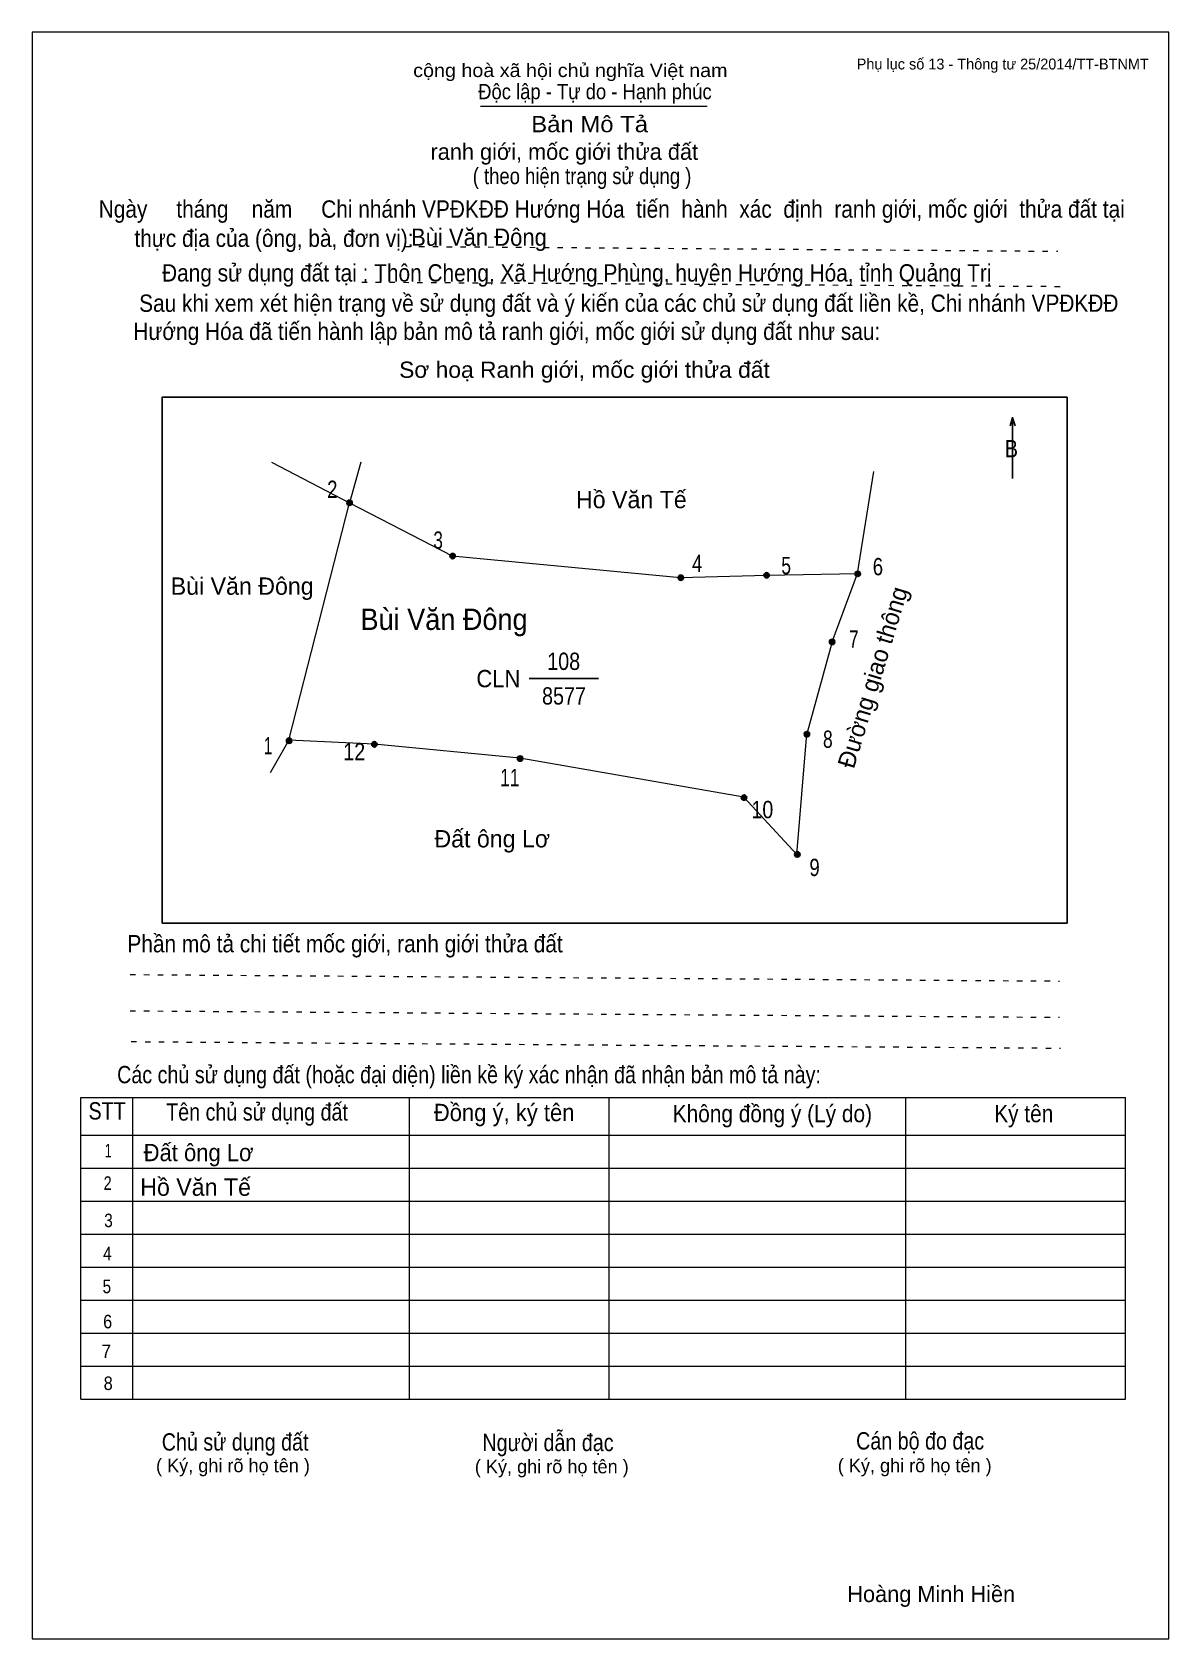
# Model space of a CAD drawing. Header units: centimetres. Extents: x 0 to 21, y 0 to 29.7.
import ezdxf
from ezdxf.enums import TextEntityAlignment as Align

# ---------------------------------------------------------------- set-up
doc = ezdxf.new("R2010")
doc.units = ezdxf.units.CM
doc.header["$LTSCALE"] = 0.13
doc.linetypes.add('DOTTED', pattern=[1.5, 0.3, -1.2])
for name, color, linetype, lineweight in [('1', 7, 'Continuous', 13), ('32', 7, 'Continuous', 25), ('33', 7, 'Continuous', 25), ('6', 7, 'Continuous', 13), ('62', 7, 'Continuous', 13)]:
    doc.layers.add(name, color=color, linetype=linetype, lineweight=lineweight)
for name, color, linetype in [('2', 7, 'Continuous'), ('34', 7, 'Continuous'), ('63', 7, 'Continuous')]:
    doc.layers.add(name, color=color, linetype=linetype)

msp = doc.modelspace()

# ---------------------------------------------------------------- hatches: boundary and pattern name
at = {"layer": '32'}
for points in [[(5.9136, 21, 1), (5.8136, 21, 1)], [(7.8177, 20.0152, 1), (7.7177, 20.0152, 1)], [(12.0341, 19.6146, 1), (11.9341, 19.6146, 1)], [(13.6191, 19.6599, 1), (13.5191, 19.6599, 1)], [(15.3025, 19.6869, 1), (15.2025, 19.6869, 1)], [(14.8291, 18.4289, 1), (14.7291, 18.4289, 1)], [(4.7975, 16.601, 1), (4.6975, 16.601, 1)], [(14.363, 16.7225, 1), (14.263, 16.7225, 1)], [(6.3732, 16.5354, 1), (6.2732, 16.5354, 1)], [(9.0652, 16.2727, 1), (8.9652, 16.2727, 1)], [(13.2015, 15.5505, 1), (13.1015, 15.5505, 1)], [(14.1864, 14.5, 1), (14.0864, 14.5, 1)]]:
    msp.add_hatch(color=256, dxfattribs=at).paths.add_polyline_path(points)

# ---------------------------------------------------------------- linework, layer by layer
at = {"layer": '1'}
msp.add_lwpolyline([(21, 0), (21, 29.7), (0, 29.7), (0, 0)], close=True, dxfattribs=at)
at = {"layer": '32'}
for centre in [(5.8636, 21), (7.7677, 20.0152), (11.9841, 19.6146), (13.5691, 19.6599), (15.2525, 19.6869), (14.7791, 18.4289), (4.7475, 16.601), (14.313, 16.7225), (6.3232, 16.5354), (9.0152, 16.2727), (13.1515, 15.5505), (14.1364, 14.5)]:
    msp.add_circle(centre, 0.05, dxfattribs=at)
at = {"layer": '33'}
msp.add_line((9.18, 17.75), (10.46, 17.75), dxfattribs=at)
at = {"layer": '6'}
for p, q in [((4.42, 21.75), (5.86, 21)), ((6.07, 21.75), (5.86, 21)), ((4.74, 16.61), (5.86, 21)), ((14.78, 18.43), (14.31, 16.73)), ((14.13, 14.5), (14.31, 16.73)), ((4.74, 16.61), (4.4, 16.01))]:
    msp.add_line(p, q, dxfattribs=at)
for points in [[(14.78, 18.43), (15.25, 19.69), (15.55, 21.58)], [(5.86, 21), (7.76, 20.02), (11.98, 19.62), (13.57, 19.66), (15.25, 19.69)], [(14.13, 14.5), (13.15, 15.56), (9.01, 16.28), (6.32, 16.54), (4.74, 16.61)]]:
    msp.add_lwpolyline(points, dxfattribs=at)
at = {"layer": '62'}
for p, q in [((8.28, 28.33), (12.47, 28.33)), ((0.9, 10.01), (20.2, 10.01)), ((0.9, 4.43), (0.9, 10.01)), ((1.86, 4.43), (1.86, 10.01)), ((6.97, 4.43), (6.97, 9.99)), ((10.66, 4.43), (10.66, 9.99)), ((16.14, 4.43), (16.14, 10.01)), ((20.2, 4.43), (20.2, 10.01)), ((0.9, 9.31), (20.2, 9.31)), ((0.9, 8.7), (20.2, 8.7)), ((0.9, 8.09), (20.2, 8.09)), ((0.9, 7.48), (20.2, 7.48)), ((0.9, 6.87), (20.2, 6.87)), ((0.9, 6.26), (20.2, 6.26)), ((0.9, 5.65), (20.2, 5.65)), ((0.9, 5.04), (20.2, 5.04)), ((0.9, 4.43), (20.2, 4.43))]:
    msp.add_line(p, q, dxfattribs=at)
at = {"layer": '62', "linetype": 'DOTTED'}
for p, q in [((6.89, 25.74), (18.95, 25.65)), ((6.09, 25.08), (19.04, 25)), ((1.81, 12.28), (18.98, 12.16)), ((1.81, 11.61), (18.98, 11.49)), ((1.83, 11.04), (19, 10.92))]:
    msp.add_line(p, q, dxfattribs=at)
at = {"layer": '62', "lineweight": 25}
for p, q in [((18.11, 22.58), (18.11, 21.45)), ((18.11, 22.57), (18.07, 22.42)), ((18.11, 22.57), (18.16, 22.42))]:
    msp.add_line(p, q, dxfattribs=at)
msp.add_lwpolyline([(2.4, 13.23), (19.12, 13.23), (19.12, 22.95), (2.4, 22.95)], close=True, dxfattribs=at)

# ---------------------------------------------------------------- texts
at = {"layer": '2', "width": 0.95}
msp.add_text('Bùi Văn Đông', height=0.3938, dxfattribs=at).set_placement((7.61, 18.65), align=Align.CENTER)
at = {"layer": '32'}
for s, width, p in [('2', 0.8, (5.545, 21.09)), ('3', 0.75, (7.5, 20.15)), ('4', 0.8, (12.285, 19.72)), ('5', 0.75, (13.93, 19.68)), ('6', 0.8, (15.625, 19.66)), ('7', 0.75, (15.18, 18.32)), ('1', 0.65, (4.36, 16.35)), ('8', 0.75, (14.7, 16.47)), ('12', 0.85, (5.95, 16.24)), ('11', 0.75, (8.825, 15.76)), ('10', 0.85, (13.49, 15.17)), ('9', 0.8, (14.455, 14.1))]:
    msp.add_text(s, height=0.32, dxfattribs=dict(at, width=width)).set_placement(p, align=Align.CENTER)
at = {"layer": '33'}
for s, p in [('Hồ Văn Tế', (11.07, 20.9)), ('Bùi Văn Đông', (3.88, 19.3)), ('Đất ông Lơ', (8.5, 14.63)), ('Hồ Văn Tế', (3.02, 8.19))]:
    msp.add_text(s, height=0.32, dxfattribs=at).set_placement(p, align=Align.CENTER)
msp.add_text('Đường giao thông', height=0.32, rotation=73.159, dxfattribs=at).set_placement((15.6821, 17.7286), align=Align.CENTER)
at = {"layer": '33', "width": 0.85}
for s, p in [('108', (9.82, 17.91)), ('8577', (9.825, 17.27))]:
    msp.add_text(s, height=0.32, dxfattribs=at).set_placement(p, align=Align.CENTER)
at = {"layer": '33', "width": 0.95}
msp.add_text('CLN', height=0.32, dxfattribs=at).set_placement((9.02, 17.59), align=Align.RIGHT)
at = {"layer": '34', "width": 0.95}
for s, p in [('Bùi Văn Đông', (7, 25.75)), ('Đất ông Lơ', (2.06, 8.83))]:
    msp.add_text(s, height=0.32, dxfattribs=at).set_placement(p)
at = {"layer": '62'}
for s, height, width, p in [('cộng hoà xã hội chủ nghĩa Việt nam', 0.2474, 1.1, (7.04, 28.87)), ('Độc lập - Tự do - Hạnh phúc', 0.2828, 0.9, (8.24, 28.46)), ('Bản Mô Tả', 0.3, 1.1, (9.22, 27.85)), ('( theo hiện trạng sử dụng )', 0.3, 0.85, (8.14, 26.89)), ('Ngày     tháng    năm     Chi nhánh VPĐKĐĐ Hướng Hóa  tiến  hành  xác  định  ranh giới, mốc giới  thửa đất tại ', 0.32, 0.9, (1.23, 26.27)), ('thực địa của (ông, bà, đơn vị): ', 0.32, 0.9, (1.89, 25.73)), ('Đang sử dụng đất tại : Thôn Cheng, Xã Hướng Phùng, huyện Hướng Hóa, tỉnh Quảng Trị', 0.32, 0.9, (2.4, 25.09)), (' Sau khi xem xét hiện trạng về sử dụng đất và ý kiến của các chủ sử dụng đất liền kề, Chi nhánh VPĐKĐĐ ', 0.32, 0.9, (1.87, 24.53)), ('Hướng Hóa đã tiến hành lập bản mô tả ranh giới, mốc giới sử dụng đất như sau:', 0.32, 0.9, (1.87, 24.01)), ('Sơ hoạ Ranh giới, mốc giới thửa đất', 0.3, 1.05, (6.78, 23.31)), ('B', 0.32, 0.85, (17.97, 21.84)), ('Phần mô tả chi tiết mốc giới, ranh giới thửa đất ', 0.32, 0.9, (1.76, 12.69)), ('Các chủ sử dụng đất (hoặc đại diện) liền kề ký xác nhận đã nhận bản mô tả này:', 0.32, 0.85, (1.57, 10.27))]:
    msp.add_text(s, height=height, dxfattribs=dict(at, width=width)).set_placement(p)
msp.add_text('ranh giới, mốc giới thửa đất', height=0.3, dxfattribs=at).set_placement((7.36, 27.34))
for s, height, width, p in [('STT', 0.32, 0.85, (1.385, 9.6)), ('Tên chủ sử dụng đất', 0.32, 0.85, (4.155, 9.58)), ('Đồng ý, ký tên', 0.32, 0.95, (8.72, 9.57)), ('Không đồng ý (Lý do)', 0.32, 0.9, (13.675, 9.55)), ('Ký tên', 0.32, 0.9, (18.32, 9.55)), ('1', 0.25, 0.7, (1.405, 8.9)), ('2', 0.25, 0.8, (1.395, 8.3)), ('3', 0.25, 0.85, (1.41, 7.61)), ('4', 0.25, 0.85, (1.39, 7)), ('5', 0.25, 0.85, (1.38, 6.39)), ('6', 0.25, 0.9, (1.395, 5.74)), ('7', 0.25, 0.95, (1.37, 5.19)), ('8', 0.25, 0.9, (1.405, 4.6)), ('Người dẫn đạc', 0.32, 0.85, (9.53, 3.47)), ('Chủ sử dụng đất', 0.32, 0.85, (3.75, 3.48)), ('Cán bộ đo đạc', 0.32, 0.85, (16.405, 3.5))]:
    msp.add_text(s, height=height, dxfattribs=dict(at, width=width)).set_placement(p, align=Align.CENTER)
for p in [(3.71, 3.08), (9.6, 3.06), (16.305, 3.08)]:
    msp.add_text('( Ký, ghi rõ họ tên )', height=0.25, dxfattribs=at).set_placement(p, align=Align.CENTER)
at = {"layer": '63'}
msp.add_text('Phụ lục số 13 - Thông tư 25/2014/TT-BTNMT', height=0.2, dxfattribs=at).set_placement((20.63, 29.01), align=Align.RIGHT)
msp.add_text('Hoàng Minh Hiền', height=0.3, dxfattribs=at).set_placement((16.61, 0.68), align=Align.CENTER)

doc.saveas('drawing.dxf')
